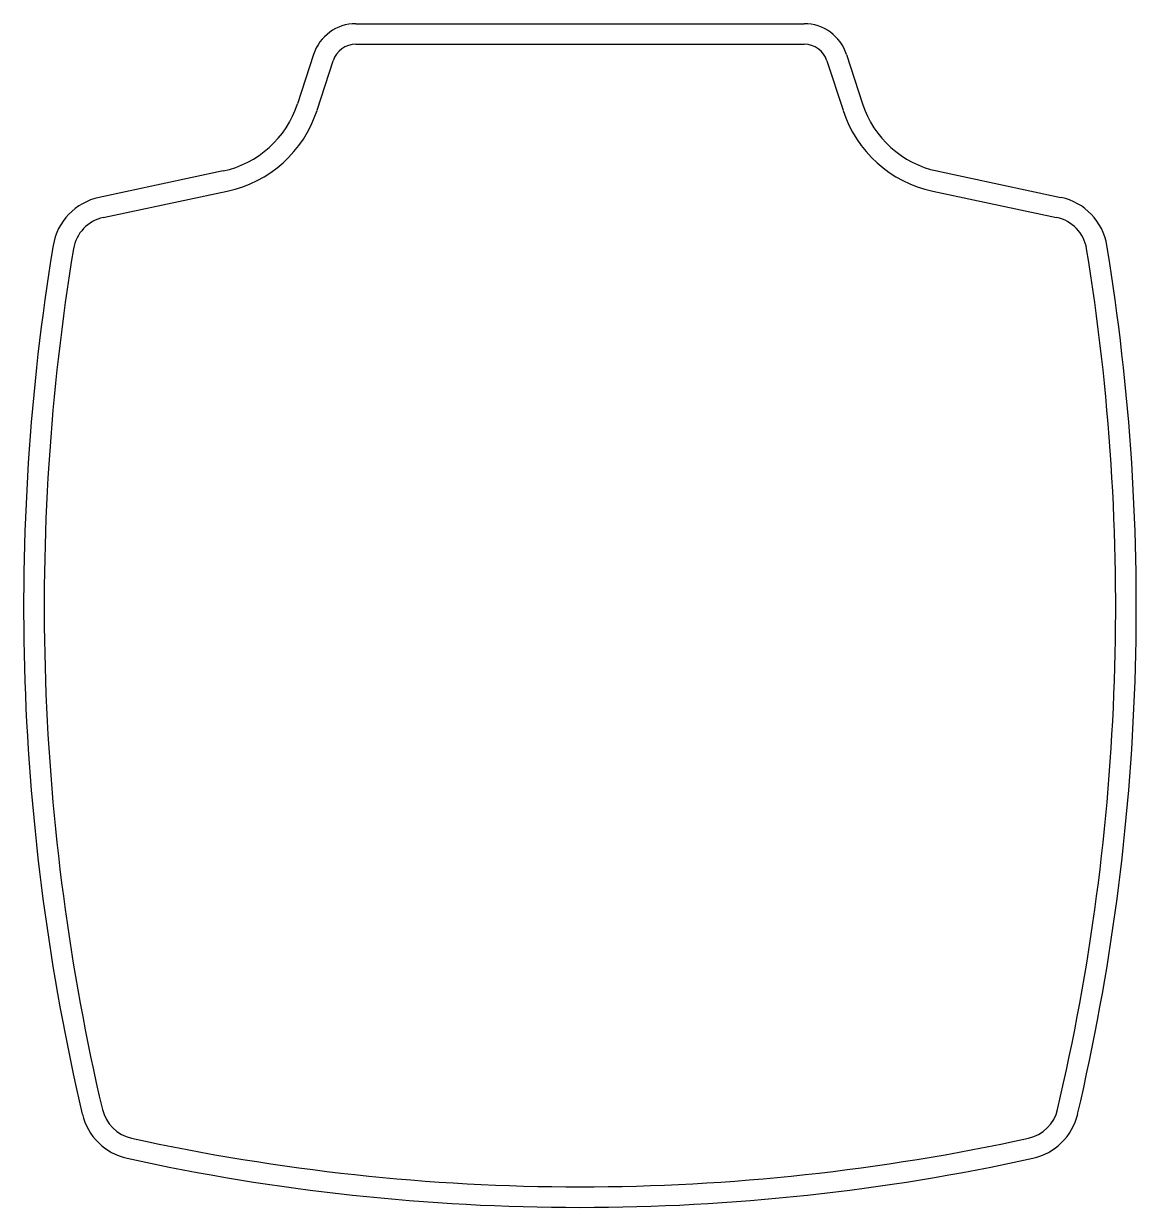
# Model space of a CAD drawing. Extents: x 2588 to 2688, y 1541 to 1647.
import ezdxf

# ---------------------------------------------------------------- set-up
doc = ezdxf.new("R2010")
doc.units = 0
doc.layers.get('0').update_dxf_attribs({"linetype": 'CONTINUOUS'})

msp = doc.modelspace()

# ---------------------------------------------------------------- linework, layer by layer
for p, q in [((2618.32, 1647.48), (2658.61, 1647.48)), ((2618.32, 1645.63), (2658.61, 1645.63)), ((2614.51, 1644.72), (2613.07, 1640.27)), ((2662.41, 1644.72), (2663.86, 1640.27)), ((2614.83, 1639.7), (2616.27, 1644.15)), ((2660.65, 1644.15), (2662.1, 1639.7)), ((2606.38, 1634.25), (2595.24, 1631.88)), ((2670.54, 1634.25), (2681.69, 1631.88)), ((2595.62, 1630.07), (2606.76, 1632.44)), ((2670.16, 1632.44), (2681.3, 1630.07))]:
    msp.add_line(p, q)
for centre, radius, start, end in [((2618.32, 1643.48), 4, 90, 162), ((2658.61, 1643.48), 4, 18, 90), ((2618.32, 1643.48), 2.15, 90, 162), ((2658.61, 1643.48), 2.15, 18, 90), ((2604.51, 1643.05), 9, 282, 342), ((2672.42, 1643.05), 9, 198, 258), ((2604.51, 1643.05), 10.85, 282, 342), ((2672.42, 1643.05), 10.85, 198, 258), ((2596.34, 1626.69), 5.3, 102, 170.6711), ((2680.59, 1626.69), 5.3, 9.3289, 78), ((2596.34, 1626.69), 3.45, 102, 170.6711), ((2680.59, 1626.69), 3.45, 9.3289, 78), ((2788.46, 1595.13), 200, 170.6711, 193.1856), ((2788.46, 1595.13), 198.15, 170.6711, 193.1856), ((2488.46, 1595.13), 198.15, 346.8144, 9.3289), ((2488.46, 1595.13), 200, 346.8144, 9.3289), ((2598.9, 1550.72), 3.45, 193.1856, 257.63), ((2678.03, 1550.72), 3.45, 282.37, 346.8144), ((2598.9, 1550.72), 5.3, 193.1856, 257.63), ((2678.03, 1550.72), 5.3, 282.37, 346.8144), ((2638.46, 1731.13), 188.15, 257.63, 282.37), ((2638.46, 1731.13), 190, 257.63, 282.37)]:
    msp.add_arc(centre, radius, start, end)

doc.saveas('drawing.dxf')
